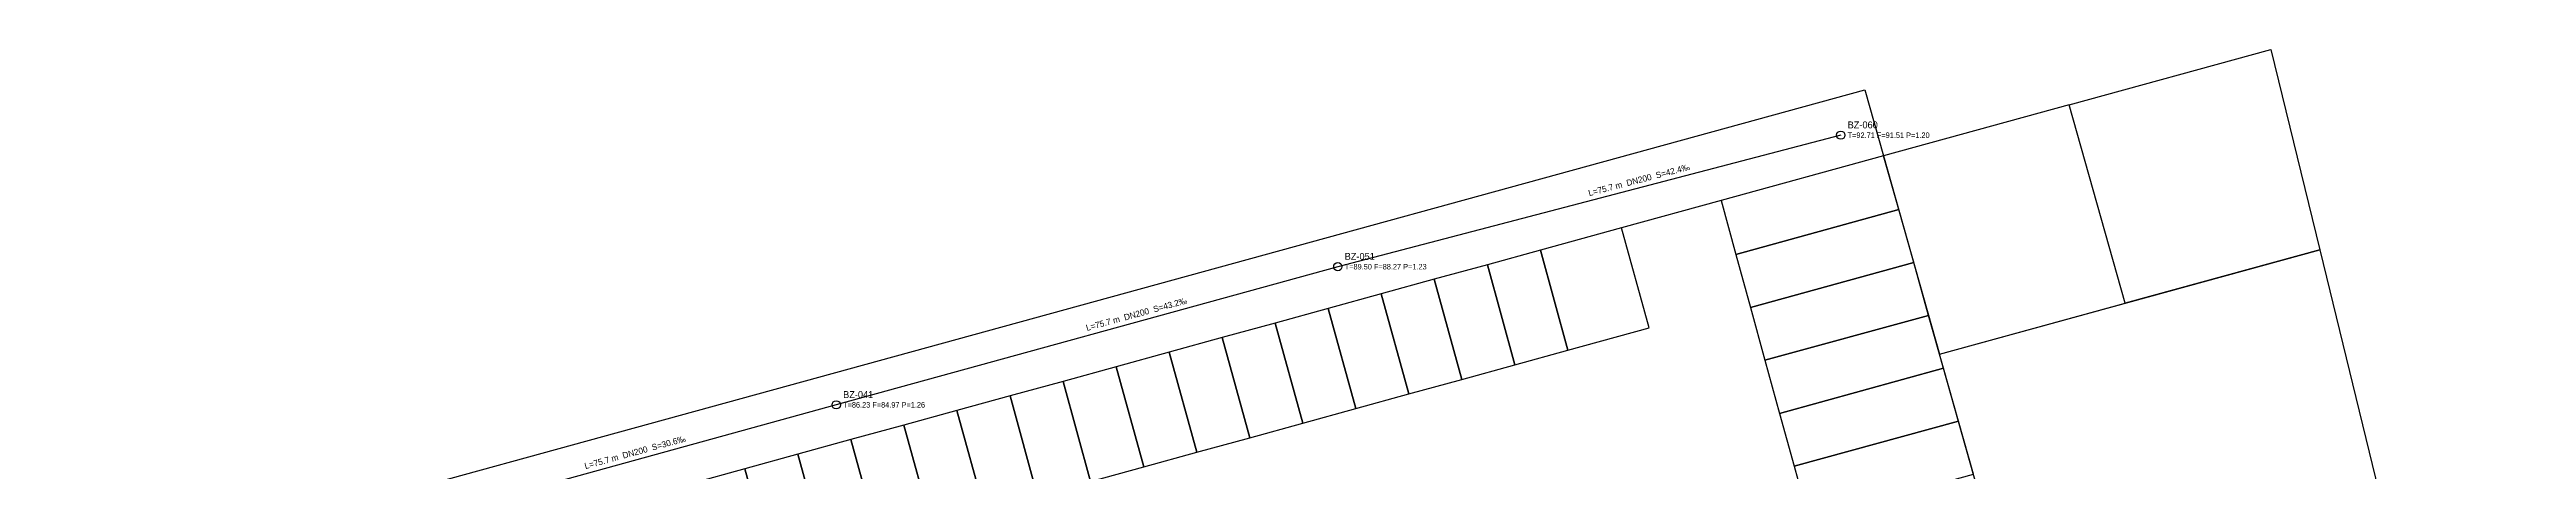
# Model space of a CAD drawing. Header units: metres. Extents: x 308147 to 309178, y 8622681 to 8623304.
# Drawn here: x 308773 to 309133.2, y 8623099.5 to 8623161 of the extents above; entities that cross this region are included whole.
import ezdxf

# ---------------------------------------------------------------- set-up
doc = ezdxf.new("R2010")
doc.units = ezdxf.units.M
for name, color, linetype in [('BUZONES', 2, 'Continuous'), ('CALLES', 8, 'Continuous'), ('DESAGUE_DN200', 3, 'Continuous'), ('LOTES', 9, 'Continuous'), ('LOTES_SIN_RED', 6, 'Continuous'), ('TEXTO_BUZONES', 7, 'Continuous'), ('TEXTO_TRAMOS', 7, 'Continuous')]:
    doc.layers.add(name, color=color, linetype=linetype)

msp = doc.modelspace()

# ---------------------------------------------------------------- linework, layer by layer
at = {"layer": 'BUZONES'}
for centre in [(309033.5, 8623148.5), (308960.35, 8623129.36), (308887.4, 8623109.25)]:
    msp.add_circle(centre, 0.6, dxfattribs=at)
at = {"layer": 'CALLES'}
msp.add_lwpolyline([(308772.98, 8623082.51), (309037.02, 8623155.11), (309039.73, 8623145.48), (309016.09, 8623138.98), (309001.63, 8623135.01), (308989.81, 8623131.76), (308982.1, 8623129.64), (308974.39, 8623127.52), (308966.67, 8623125.4), (308958.96, 8623123.28), (308951.24, 8623121.15), (308943.53, 8623119.03), (308935.82, 8623116.91), (308928.1, 8623114.79), (308920.39, 8623112.67), (308912.68, 8623110.55), (308904.96, 8623108.43), (308897.25, 8623106.31), (308889.53, 8623104.19), (308881.82, 8623102.07), (308874.11, 8623099.95), (308866.39, 8623097.82)], dxfattribs=at)
at = {"layer": 'DESAGUE_DN200'}
for p, q in [((309033.5, 8623148.5), (308960.35, 8623129.36)), ((308960.35, 8623129.36), (308887.4, 8623109.25)), ((308887.4, 8623109.25), (308814.46, 8623089.14))]:
    msp.add_line(p, q, dxfattribs=at)
at = {"layer": 'LOTES'}
for points in [[(309066.73, 8623152.92), (309039.74, 8623145.49), (309047.88, 8623116.61), (309074.87, 8623124.04), (309074.87, 8623124.04)], [(309016.09, 8623138.98), (309018.24, 8623131.15), (309041.93, 8623137.67), (309039.73, 8623145.48)], [(309001.63, 8623135.01), (308989.81, 8623131.76), (308993.82, 8623117.2), (309005.64, 8623120.45)], [(308982.1, 8623129.64), (308974.39, 8623127.52), (308978.39, 8623112.95), (308986.11, 8623115.07)], [(308989.81, 8623131.76), (308982.1, 8623129.64), (308986.11, 8623115.07), (308993.82, 8623117.2)], [(308966.67, 8623125.4), (308958.96, 8623123.28), (308962.97, 8623108.71), (308970.68, 8623110.83)], [(308974.39, 8623127.52), (308966.67, 8623125.4), (308970.68, 8623110.83), (308978.39, 8623112.95)], [(308951.24, 8623121.15), (308943.53, 8623119.03), (308947.54, 8623104.46), (308955.25, 8623106.58)], [(308958.96, 8623123.28), (308951.24, 8623121.15), (308955.25, 8623106.58), (308962.97, 8623108.71)], [(308943.53, 8623119.03), (308935.82, 8623116.91), (308939.83, 8623102.34), (308947.54, 8623104.46)], [(308928.1, 8623114.79), (308920.39, 8623112.67), (308924.4, 8623098.09), (308932.12, 8623100.21)], [(308935.82, 8623116.91), (308928.1, 8623114.79), (308932.12, 8623100.21), (308939.83, 8623102.34)], [(308912.68, 8623110.55), (308904.96, 8623108.43), (308908.98, 8623093.85), (308916.69, 8623095.97)], [(308920.39, 8623112.67), (308912.68, 8623110.55), (308916.69, 8623095.97), (308924.4, 8623098.09)], [(308904.96, 8623108.43), (308897.25, 8623106.31), (308901.26, 8623091.72), (308908.98, 8623093.85)], [(308889.53, 8623104.19), (308881.82, 8623102.07), (308885.84, 8623087.48), (308893.55, 8623089.6)], [(308897.25, 8623106.31), (308889.53, 8623104.19), (308893.55, 8623089.6), (308901.26, 8623091.72)], [(308874.11, 8623099.95), (308866.39, 8623097.82), (308870.41, 8623083.23), (308878.12, 8623085.35)], [(308881.82, 8623102.07), (308874.11, 8623099.95), (308878.12, 8623085.35), (308885.84, 8623087.48)]]:
    msp.add_lwpolyline(points, close=True, dxfattribs=at)
at = {"layer": 'LOTES_SIN_RED'}
for points in [[(309066.74, 8623152.91), (309096.07, 8623160.98), (309103.17, 8623131.83), (309074.87, 8623124.04)], [(309018.24, 8623131.15), (309020.36, 8623123.44), (309044.11, 8623129.97), (309041.93, 8623137.67)], [(309020.36, 8623123.44), (309022.48, 8623115.73), (309046.28, 8623122.27), (309044.11, 8623129.97)], [(309047.88, 8623116.61), (309103.18, 8623131.83), (309133.23, 8623008.44), (309082.42, 8622994.12), (309072.74, 8623028.41), (309047.88, 8623116.61)], [(309022.48, 8623115.73), (309024.6, 8623108.01), (309048.45, 8623114.57), (309046.28, 8623122.27)], [(309024.6, 8623108.01), (309026.73, 8623100.3), (309050.62, 8623106.87), (309048.45, 8623114.57), (309024.6, 8623108.01)], [(309026.73, 8623100.3), (309028.85, 8623092.58), (309052.79, 8623099.17), (309050.62, 8623106.87)]]:
    msp.add_lwpolyline(points, close=True, dxfattribs=at)

# ---------------------------------------------------------------- texts
at = {"layer": 'TEXTO_BUZONES'}
for s, height, p in [('BZ-060', 1, (309034.5, 8623149.5)), ('T=92.71 F=91.51 P=1.20', 0.8, (309034.5, 8623148.1)), ('T=89.50 F=88.27 P=1.23', 0.8, (308961.35, 8623128.96)), ('BZ-051', 1, (308961.35, 8623130.36)), ('BZ-041', 1, (308888.4, 8623110.25)), ('T=86.23 F=84.97 P=1.26', 0.8, (308888.4, 8623108.85))]:
    msp.add_text(s, height=height, dxfattribs=at).set_placement(p)
at = {"layer": 'TEXTO_TRAMOS'}
for s, rotation, p in [('L=75.7 m  DN200  S=42.4‰', 14.6652, (308996.92, 8623139.63)), ('L=75.7 m  DN200  S=43.2‰', 15.411, (308923.87, 8623120)), ('L=75.7 m  DN200  S=30.6‰', 15.411, (308850.93, 8623099.89))]:
    msp.add_text(s, height=0.9, rotation=rotation, dxfattribs=at).set_placement(p)

doc.saveas('drawing.dxf')
